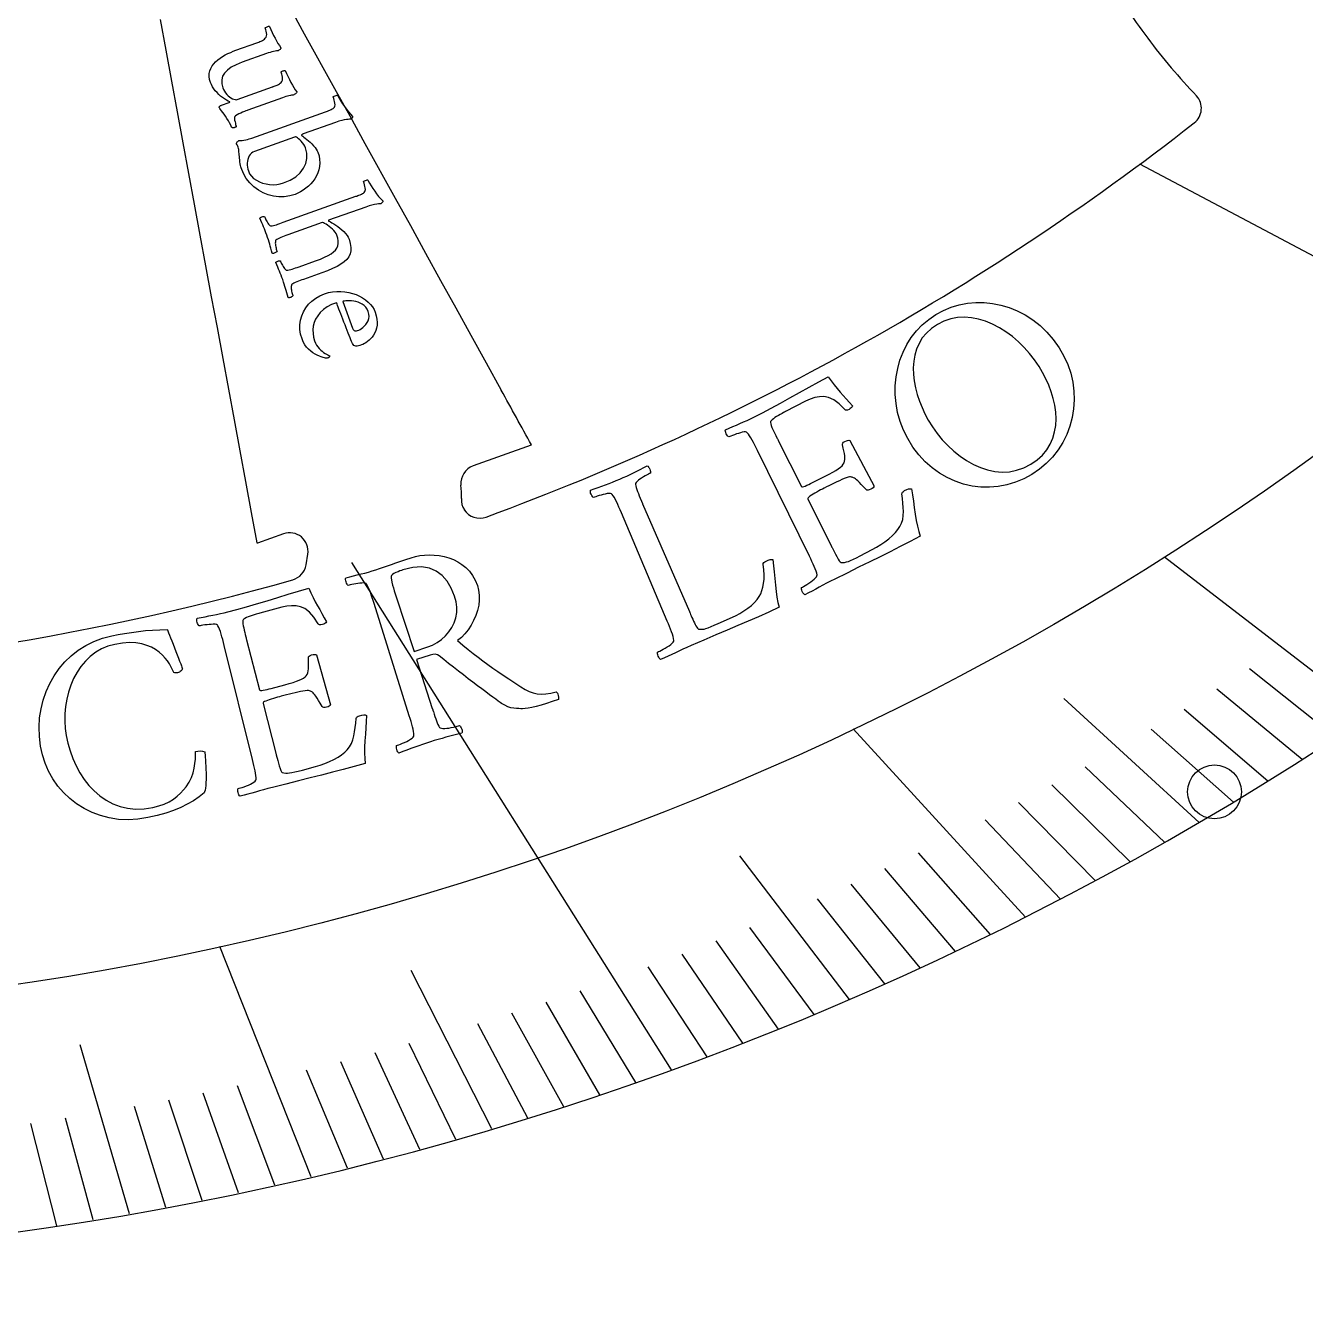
# Model space of a CAD drawing. Header units: millimetres. Extents: x -61 to 61, y -61 to 61.
# Drawn here: x 6.01 to 23.36, y -26.59 to -9.29 of the extents above; entities that cross this region are included whole.
import ezdxf

# ---------------------------------------------------------------- set-up
doc = ezdxf.new("R2010")
doc.units = ezdxf.units.MM
for name, color, linetype in [('CUT_INNER', 6, 'Continuous'), ('CUT_OUTER', 1, 'Continuous'), ('ENGRAVE', 7, 'Continuous'), ('ENGRAVE_FINE', 8, 'Continuous'), ('TEXT', 5, 'Continuous')]:
    doc.layers.add(name, color=color, linetype=linetype)

msp = doc.modelspace()

# ---------------------------------------------------------------- linework, layer by layer
at = {"layer": 'CUT_INNER'}
for points in [[(7.3777, -4.9879), (7.3593, -4.9974), (7.5341, -5.3139), (7.7393, -5.6854), (7.9446, -6.0569), (8.1498, -6.4285), (8.5603, -7.1715), (8.7656, -7.5431), (8.9708, -7.9146), (9.176, -8.2862), (9.3813, -8.6577), (9.5865, -9.0292), (9.7918, -9.4008), (10.2023, -10.1438), (10.4075, -10.5154), (10.6128, -10.8869), (11.0233, -11.63), (11.2285, -12.0015), (11.4338, -12.3731), (11.639, -12.7446), (11.8443, -13.1162), (12.0495, -13.4877), (12.2548, -13.8592), (12.46, -14.2308)], [(9.5078, -16.177), (9.1582, -16.3021), (9.1528, -16.3038), (9.1515, -16.2982), (9.0755, -15.8867), (8.9985, -15.4693), (8.9214, -15.0519), (8.8444, -14.6345), (8.7674, -14.2171), (8.6903, -13.7997), (8.6133, -13.3823), (8.5362, -12.9649), (8.4592, -12.5474), (8.3821, -12.13), (8.3051, -11.7126), (8.2281, -11.2952), (8.151, -10.8778), (8.074, -10.4604), (7.9969, -10.043), (7.9199, -9.6256), (7.8428, -9.2082)], [(12.8701, -14.9737), (12.8648, -14.9759), (12.0788, -15.2571)], [(11.9206, -15.6988), (11.9207, -15.6988)], [(9.8152, -16.599), (9.8388, -16.4522)]]:
    msp.add_lwpolyline(points, dxfattribs=at)
for centre, radius, start, end in [((0.0003, 17.3592), 43.3897, 258.32732, 345.01597), ((28.4631, -4.0305), 9.0535, 210.18837, 216.86167), ((28.1294, -4.2835), 8.6347, 216.84613, 223.65725), ((21.6971, -10.4123), 0.25, 308.14453, 42.1875), ((0.0046, 17.3521), 35.4839, 290.19855, 308.00169), ((-562.2073, -331.9342), 656.6415, 28.8618593, 28.9359046), ((12.163, -15.4925), 0.25, 109.6875, 185.44289), ((11.0142, -15.6396), 0.9084, 356.26232, 7.80659), ((12.1668, -15.7163), 0.2466, 175.94784, 213.01896), ((12.1699, -15.715), 0.25, 212.86687, 290.21484), ((9.592, -16.4124), 0.25, 350.84704, 109.6875), ((9.5684, -16.5592), 0.25, 285.64453, 350.84704), ((0, 17.3569), 35.49, 256.68646, 285.75394), ((-0.0001, -0.0001), 58.1829, 199.336595, 331.096772)]:
    msp.add_arc(centre, radius, start, end, dxfattribs=at)
at = {"layer": 'CUT_OUTER'}
msp.add_circle((0, 0), 60.75, dxfattribs=at)
at = {"layer": 'ENGRAVE'}
for points in [[(28.6979, -15.1849), (21.1123, -11.1711)], [(14.7667, -23.4406), (10.435, -16.5645)], [(24.2313, -18.6343), (21.4458, -16.4922)], [(19.565, -21.3692), (17.231, -18.82)], [(9.8847, -24.8897), (8.6457, -21.7699)]]:
    msp.add_lwpolyline(points, dxfattribs=at)
for centre, radius in [((0, 17.3597), 40.0734), ((22.125, -19.6734), 0.3645)]:
    msp.add_circle(centre, radius, dxfattribs=at)
at = {"layer": 'ENGRAVE_FINE'}
for points in [[(23.7723, -18.939), (22.5995, -18.0047)], [(23.3115, -19.2367), (22.1567, -18.2838)], [(21.9183, -20.0877), (20.0853, -18.4077)], [(22.8488, -19.5273), (21.7124, -18.5561)], [(22.3844, -19.8109), (21.2668, -18.8218)], [(21.4506, -20.3575), (20.3714, -19.3334)], [(20.9814, -20.6206), (19.9219, -19.5793)], [(20.5106, -20.8768), (19.4713, -19.8189)], [(20.0385, -21.1264), (19.0195, -20.052)], [(17.179, -22.485), (15.6935, -20.5407)], [(19.0902, -21.6055), (18.1128, -20.4993)], [(18.6141, -21.8351), (17.658, -20.7135)], [(18.1369, -22.0582), (17.2023, -20.9216)], [(17.6585, -22.2748), (16.7457, -21.1235)], [(16.6984, -22.6888), (15.8302, -21.5091)], [(16.2169, -22.8862), (15.3713, -21.6928)], [(15.7344, -23.0772), (14.9117, -21.8706)], [(12.3338, -24.2407), (11.2402, -22.0914)], [(15.251, -23.262), (14.4515, -22.0425)], [(14.2817, -23.6129), (13.5291, -22.3686)], [(13.7958, -23.779), (13.0671, -22.523)], [(13.3091, -23.939), (12.6045, -22.6716)], [(12.8218, -24.0929), (12.1414, -22.8145)], [(7.4235, -25.3909), (6.7541, -23.1015)], [(11.3558, -24.5183), (10.7495, -23.2091)], [(11.8451, -24.3825), (11.2139, -23.0832)], [(10.866, -24.648), (10.2847, -23.3294)], [(10.3756, -24.7718), (9.8195, -23.4441)], [(8.9015, -25.1077), (8.422, -23.7553)], [(9.3933, -25.0017), (8.8881, -23.6571)], [(8.4092, -25.2079), (7.9556, -23.8481)], [(6.9301, -25.4736), (6.5548, -24.094)], [(7.9165, -25.3023), (7.4889, -23.9355)], [(6.4364, -25.5506), (6.0874, -24.1652)]]:
    msp.add_lwpolyline(points, dxfattribs=at)
at = {"layer": 'TEXT'}
for points in [[(9.3614, -10.122), (9.3628, -10.1215), (9.3648, -10.1208), (9.3674, -10.1199), (9.3705, -10.1187), (9.3825, -10.1143), (9.3957, -10.1091), (9.41, -10.1032), (9.4255, -10.0965), (9.4408, -10.0891), (9.4544, -10.081), (9.4663, -10.0723), (9.4765, -10.0628), (9.4874, -10.048), (9.494, -10.0309), (9.4962, -10.0115), (9.494, -9.9897), (9.4897, -9.9683), (9.4855, -9.9497), (9.4813, -9.934), (9.4772, -9.9212), (9.4798, -9.9179), (9.4847, -9.9143), (9.4919, -9.9104), (9.5014, -9.9061), (9.5114, -9.9025), (9.5202, -9.9004), (9.5278, -9.8998), (9.5342, -9.9008), (9.5522, -9.9427), (9.5708, -9.9835), (9.5899, -10.023), (9.6096, -10.0615), (9.6296, -10.0979), (9.6494, -10.1314), (9.6693, -10.1621), (9.689, -10.1899), (9.6892, -10.1948), (9.6864, -10.2004), (9.6806, -10.2068), (9.6719, -10.214), (9.6624, -10.2207), (9.6544, -10.226), (9.6477, -10.2299), (9.6425, -10.2322), (9.6328, -10.2321), (9.6198, -10.2336), (9.6036, -10.2367), (9.5841, -10.2415), (9.5626, -10.2475), (9.5405, -10.2543), (9.5176, -10.2617), (9.494, -10.2699), (9.0269, -10.4371), (9.0156, -10.4412), (9, -10.4473), (8.9801, -10.4552), (8.9559, -10.465), (8.9302, -10.476), (8.9058, -10.4875), (8.8827, -10.4994), (8.8609, -10.5119), (8.8507, -10.522), (8.845, -10.5359), (8.8439, -10.5534), (8.8473, -10.5746), (8.8526, -10.5962), (8.8573, -10.615), (8.8612, -10.631), (8.8645, -10.6442), (8.8664, -10.6494), (8.8678, -10.6533), (8.8688, -10.6562), (8.8694, -10.6579), (8.8686, -10.6605), (8.8667, -10.663), (8.8639, -10.6654), (8.8601, -10.6677), (8.856, -10.6697), (8.8524, -10.6714), (8.8493, -10.6727), (8.8468, -10.6737), (8.8447, -10.6741), (8.8407, -10.6746), (8.8348, -10.6751), (8.8269, -10.6757), (8.819, -10.6756), (8.8129, -10.6743), (8.8086, -10.6716), (8.8061, -10.6677), (8.7937, -10.6393), (8.7791, -10.6102), (8.7623, -10.5805), (8.7434, -10.55), (8.7239, -10.5205), (8.7054, -10.4933), (8.688, -10.4684), (8.6715, -10.446), (8.6575, -10.4272), (8.6473, -10.4135), (8.6411, -10.4048), (8.6387, -10.4011), (8.638, -10.3966), (8.639, -10.392), (8.6418, -10.3875), (8.6464, -10.383), (8.6519, -10.3788), (8.6574, -10.3752), (8.663, -10.3722), (8.6687, -10.3699), (8.7712, -10.3332), (8.7752, -10.3316), (8.7781, -10.3301), (8.7799, -10.3286), (8.7807, -10.3272), (8.7808, -10.3261), (8.7809, -10.3252), (8.781, -10.3247), (8.781, -10.3245), (8.759, -10.3141), (8.7356, -10.3009), (8.7107, -10.2851), (8.6844, -10.2666), (8.6579, -10.2458), (8.6326, -10.2234), (8.6085, -10.1993), (8.5855, -10.1734), (8.5647, -10.1465), (8.5468, -10.1191), (8.5321, -10.0913), (8.5203, -10.0631), (8.5078, -10.0198), (8.5021, -9.979), (8.5032, -9.9405), (8.5111, -9.9044), (8.5246, -9.8706), (8.5422, -9.8387), (8.5642, -9.8088), (8.5903, -9.781), (8.6197, -9.7551), (8.6513, -9.7312), (8.6849, -9.7093), (8.7208, -9.6893), (8.7575, -9.6711), (8.7938, -9.6545), (8.8297, -9.6395), (8.8652, -9.6261), (9.1478, -9.525), (9.16, -9.5205), (9.1738, -9.515), (9.1892, -9.5087), (9.2062, -9.5015), (9.2231, -9.4934), (9.238, -9.4843), (9.251, -9.4744), (9.262, -9.4635), (9.273, -9.4487), (9.2795, -9.4316), (9.2817, -9.4121), (9.2796, -9.3904), (9.2753, -9.369), (9.271, -9.3504), (9.2669, -9.3347), (9.2628, -9.3219), (9.2654, -9.3186), (9.2703, -9.315), (9.2775, -9.3111), (9.2869, -9.3068), (9.2969, -9.3032), (9.3058, -9.3011), (9.3133, -9.3005), (9.3197, -9.3015), (9.3378, -9.3434), (9.3564, -9.3842), (9.3755, -9.4237), (9.3952, -9.4622), (9.4151, -9.4986), (9.435, -9.5321), (9.4548, -9.5628), (9.4746, -9.5906), (9.475, -9.5955), (9.4732, -9.601), (9.469, -9.6073), (9.4624, -9.6142), (9.4552, -9.6207), (9.4486, -9.6259), (9.4429, -9.6296), (9.438, -9.6319), (9.428, -9.6318), (9.4141, -9.6334), (9.3963, -9.6367), (9.3746, -9.6417), (9.351, -9.6479), (9.3273, -9.6548), (9.3035, -9.6624), (9.2796, -9.6706), (8.9514, -9.788), (8.8697, -9.821), (8.8021, -9.8565), (8.7488, -9.8945), (8.7097, -9.9349), (8.6843, -9.9786), (8.6721, -10.0265), (8.6731, -10.0784), (8.6873, -10.1344), (8.6973, -10.1588), (8.7096, -10.1817), (8.7241, -10.2032), (8.7409, -10.2232), (8.759, -10.2414), (8.7778, -10.2572), (8.7972, -10.2708), (8.8172, -10.282), (8.8365, -10.2903), (8.8539, -10.2949), (8.8694, -10.2959), (8.8829, -10.2932)], [(8.9337, -11.2184), (8.9294, -11.2039), (8.9255, -11.1857), (8.922, -11.1635), (8.9189, -11.1376), (8.9162, -11.1107), (8.9136, -11.0858), (8.9113, -11.063), (8.9092, -11.0421), (8.909, -11.038), (8.9086, -11.0333), (8.908, -11.0281), (8.9072, -11.0222), (8.9062, -11.0057), (8.9047, -10.9891), (8.9026, -10.9723), (8.9, -10.9554), (8.8961, -10.9388), (8.89, -10.923), (8.8818, -10.9079), (8.8715, -10.8936), (8.8711, -10.8886), (8.873, -10.8825), (8.8773, -10.8754), (8.8839, -10.8673), (8.8914, -10.8596), (8.898, -10.8536), (8.9038, -10.8494), (8.9088, -10.8469), (8.9293, -10.8478), (8.9511, -10.8468), (8.9742, -10.844), (8.9985, -10.8392), (9.0225, -10.8334), (9.0445, -10.8276), (9.0645, -10.8216), (9.0826, -10.8155), (10.0807, -10.4584), (10.0929, -10.454), (10.1068, -10.4488), (10.1223, -10.4428), (10.1395, -10.4361), (10.1564, -10.4288), (10.1709, -10.4213), (10.183, -10.4135), (10.1928, -10.4054), (10.2019, -10.3948), (10.2072, -10.381), (10.2089, -10.364), (10.2068, -10.3439), (10.2023, -10.322), (10.1968, -10.2999), (10.1903, -10.2775), (10.1826, -10.2549), (10.184, -10.2531), (10.1891, -10.2503), (10.1977, -10.2463), (10.2099, -10.2412), (10.2225, -10.2367), (10.2321, -10.2343), (10.2389, -10.234), (10.2427, -10.2359), (10.2632, -10.2759), (10.2854, -10.3148), (10.3093, -10.3526), (10.3349, -10.3893), (10.3616, -10.4247), (10.3888, -10.4584), (10.4166, -10.4904), (10.4449, -10.5209), (10.4457, -10.5256), (10.4449, -10.5308), (10.4425, -10.5364), (10.4385, -10.5425), (10.4335, -10.5482), (10.4284, -10.5528), (10.423, -10.5564), (10.4174, -10.559), (10.414, -10.5593), (10.4038, -10.5603), (10.3867, -10.562), (10.3628, -10.5644), (10.3331, -10.5688), (10.2985, -10.5768), (10.259, -10.5883), (10.2148, -10.6032), (9.7772, -10.7598), (9.7726, -10.7616), (9.7678, -10.7638), (9.7627, -10.7664), (9.7576, -10.7694), (9.7537, -10.7725), (9.7527, -10.7756), (9.7546, -10.7786), (9.7593, -10.7816), (9.771, -10.7898), (9.7859, -10.801), (9.8039, -10.8153), (9.8252, -10.8326), (9.8479, -10.8521), (9.8707, -10.8728), (9.8935, -10.8949), (9.9162, -10.9183), (9.937, -10.9418), (9.954, -10.9645), (9.9671, -10.9863), (9.9763, -11.0073), (9.9911, -11.0569), (9.9995, -11.1053), (10.0016, -11.1527), (9.9974, -11.199), (9.9878, -11.2437), (9.974, -11.2864), (9.956, -11.327), (9.9336, -11.3657), (9.9078, -11.4021), (9.8791, -11.436), (9.8476, -11.4673), (9.8132, -11.4962), (9.7773, -11.522), (9.7408, -11.5443), (9.7039, -11.563), (9.6665, -11.5782), (9.5935, -11.5993), (9.5203, -11.6103), (9.4468, -11.6113), (9.3731, -11.6023), (9.3012, -11.5838), (9.2331, -11.5566), (9.1687, -11.5207), (9.1081, -11.476), (9.0532, -11.4231), (9.0059, -11.3625), (8.966, -11.2943), (8.9337, -11.2184)], [(9.8058, -10.9475), (9.7965, -10.9257), (9.7841, -10.9038), (9.7686, -10.8818), (9.75, -10.8595), (9.7309, -10.8393), (9.7142, -10.8234), (9.6999, -10.8119), (9.6879, -10.8046), (9.6803, -10.8017), (9.6729, -10.8003), (9.6657, -10.8005), (9.6588, -10.8022), (9.1187, -10.9954), (9.0962, -11.0057), (9.0765, -11.0195), (9.0597, -11.0367), (9.0458, -11.0575), (9.0347, -11.0806), (9.0264, -11.1049), (9.0211, -11.1304), (9.0185, -11.1572), (9.0186, -11.1842), (9.0211, -11.2103), (9.026, -11.2355), (9.0334, -11.2598), (9.0509, -11.2977), (9.0748, -11.3315), (9.1051, -11.3612), (9.1418, -11.3868), (9.183, -11.4082), (9.2267, -11.4249), (9.273, -11.437), (9.3218, -11.4445), (9.3712, -11.4471), (9.4191, -11.4444), (9.4657, -11.4364), (9.5108, -11.4232), (9.6004, -11.3848), (9.6754, -11.3389), (9.7358, -11.2856), (9.7817, -11.2247), (9.8121, -11.159), (9.8263, -11.0908), (9.8242, -11.0203), (9.8058, -10.9475)], [(10.3979, -12.1854), (10.415, -12.2432), (10.4232, -12.2958), (10.4226, -12.3433), (10.413, -12.3856), (10.3946, -12.4241), (10.3676, -12.46), (10.332, -12.4934), (10.2878, -12.5242), (10.2352, -12.5537), (10.1745, -12.5831), (10.1058, -12.6122), (10.0289, -12.6413), (9.7828, -12.7293), (9.7582, -12.7382), (9.7345, -12.7469), (9.7117, -12.7555), (9.6898, -12.7639), (9.6695, -12.7724), (9.6516, -12.7811), (9.636, -12.7901), (9.6228, -12.7994), (9.6186, -12.8052), (9.6158, -12.8138), (9.6143, -12.8254), (9.6141, -12.8398), (9.6151, -12.8558), (9.617, -12.8722), (9.6199, -12.8888), (9.6236, -12.9058), (9.6276, -12.9217), (9.6311, -12.9349), (9.6342, -12.9456), (9.6369, -12.9538), (9.6326, -12.9588), (9.6263, -12.9637), (9.6181, -12.9684), (9.6078, -12.9731), (9.5973, -12.9768), (9.588, -12.9787), (9.5799, -12.9786), (9.5731, -12.9766), (9.5634, -12.9426), (9.5543, -12.9107), (9.5458, -12.8808), (9.5379, -12.853), (9.5297, -12.8254), (9.5204, -12.7962), (9.5102, -12.7655), (9.4989, -12.7332), (9.4875, -12.7022), (9.4763, -12.6729), (9.4652, -12.6453), (9.4543, -12.6194), (9.4429, -12.5933), (9.4307, -12.5652), (9.4176, -12.5349), (9.4035, -12.5026), (9.4075, -12.4968), (9.4137, -12.4916), (9.422, -12.4871), (9.4326, -12.4832), (9.4434, -12.4804), (9.4528, -12.4789), (9.4608, -12.4787), (9.4673, -12.4798), (9.4704, -12.4877), (9.4747, -12.4977), (9.4802, -12.5099), (9.487, -12.5241), (9.4948, -12.5392), (9.5031, -12.5537), (9.512, -12.5677), (9.5216, -12.5812), (9.531, -12.5926), (9.5394, -12.6005), (9.5469, -12.6049), (9.5535, -12.6057), (9.5696, -12.6045), (9.5874, -12.6016), (9.6068, -12.597), (9.6278, -12.5907), (9.6501, -12.5833), (9.6731, -12.5755), (9.697, -12.5672), (9.7216, -12.5584), (9.945, -12.4785), (10.0103, -12.4539), (10.0672, -12.4296), (10.1158, -12.4058), (10.1561, -12.3824), (10.1887, -12.3584), (10.2144, -12.3326), (10.2332, -12.3052), (10.2452, -12.276), (10.2507, -12.2443), (10.2503, -12.2093), (10.2438, -12.1709), (10.2313, -12.1293), (10.2221, -12.1089), (10.2093, -12.0886), (10.1929, -12.0686), (10.1729, -12.0487), (10.1511, -12.0297), (10.1294, -12.0125), (10.1079, -11.997), (10.0865, -11.9832), (10.0671, -11.9721), (10.0516, -11.9648), (10.0401, -11.9612), (10.0324, -11.9614), (9.5675, -12.1277), (9.5429, -12.1366), (9.5192, -12.1454), (9.4964, -12.1539), (9.4745, -12.1623), (9.4543, -12.1708), (9.4363, -12.1795), (9.4208, -12.1885), (9.4076, -12.1978), (9.4034, -12.2036), (9.4005, -12.2123), (9.399, -12.2238), (9.3989, -12.2382), (9.3999, -12.2543), (9.4018, -12.2706), (9.4046, -12.2873), (9.4084, -12.3042), (9.4123, -12.3201), (9.4159, -12.3334), (9.419, -12.344), (9.4216, -12.3522), (9.4173, -12.3572), (9.4111, -12.3621), (9.4028, -12.3669), (9.3926, -12.3716), (9.382, -12.3753), (9.3727, -12.3771), (9.3647, -12.377), (9.3578, -12.375), (9.3482, -12.341), (9.3391, -12.3091), (9.3306, -12.2792), (9.3226, -12.2514), (9.3144, -12.2238), (9.3052, -12.1946), (9.2949, -12.1639), (9.2836, -12.1317), (9.2723, -12.1006), (9.2611, -12.0713), (9.25, -12.0437), (9.239, -12.0178), (9.2277, -11.9917), (9.2155, -11.9636), (9.2023, -11.9333), (9.1883, -11.901), (9.1923, -11.8952), (9.1984, -11.89), (9.2068, -11.8855), (9.2173, -11.8816), (9.2282, -11.8788), (9.2376, -11.8773), (9.2455, -11.8771), (9.2521, -11.8782), (9.2551, -11.8861), (9.2594, -11.8961), (9.265, -11.9083), (9.2718, -11.9225), (9.2795, -11.9376), (9.2878, -11.9521), (9.2968, -11.9661), (9.3063, -11.9796), (9.3157, -11.991), (9.3242, -11.9989), (9.3317, -12.0033), (9.3383, -12.0042), (9.3544, -12.003), (9.3721, -12.0001), (9.3915, -11.9955), (9.4126, -11.9891), (9.4348, -11.9817), (9.4579, -11.9739), (9.4817, -11.9656), (9.5064, -11.9568), (10.4908, -11.6046), (10.503, -11.6002), (10.5169, -11.595), (10.5324, -11.589), (10.5496, -11.5823), (10.5665, -11.575), (10.581, -11.5675), (10.5931, -11.5597), (10.6029, -11.5516), (10.612, -11.5411), (10.6174, -11.5275), (10.6192, -11.5109), (10.6173, -11.4912), (10.613, -11.4699), (10.6077, -11.4481), (10.6012, -11.4259), (10.5936, -11.4033), (10.595, -11.4016), (10.6, -11.3988), (10.6086, -11.3948), (10.6208, -11.3897), (10.6334, -11.3851), (10.6431, -11.3827), (10.6498, -11.3825), (10.6536, -11.3844), (10.6741, -11.4243), (10.6962, -11.463), (10.72, -11.5004), (10.7454, -11.5367), (10.7719, -11.5715), (10.799, -11.6049), (10.8267, -11.6367), (10.855, -11.6671), (10.8559, -11.6718), (10.8551, -11.677), (10.8526, -11.6826), (10.8486, -11.6887), (10.8437, -11.6944), (10.8385, -11.699), (10.8331, -11.7026), (10.8275, -11.7052), (10.8241, -11.7055), (10.8139, -11.7065), (10.7968, -11.7082), (10.7729, -11.7106), (10.7432, -11.715), (10.7086, -11.723), (10.6692, -11.7345), (10.6249, -11.7494), (10.1213, -11.9296), (10.1194, -11.9308), (10.1185, -11.9326), (10.1184, -11.935), (10.1192, -11.9381), (10.1199, -11.9393), (10.1213, -11.9405), (10.1234, -11.9419), (10.1262, -11.9433), (10.1443, -11.9517), (10.1654, -11.963), (10.1894, -11.9773), (10.2165, -11.9945), (10.2447, -12.014), (10.2725, -12.0352), (10.2997, -12.058), (10.3263, -12.0824), (10.3506, -12.1078), (10.3706, -12.1334), (10.3864, -12.1593), (10.3979, -12.1854)], [(10.2276, -13.0457), (10.1606, -13.0721), (10.1016, -13.103), (10.0506, -13.1384), (10.0077, -13.1784), (9.9727, -13.2216), (9.9453, -13.2669), (9.9255, -13.3143), (9.9134, -13.3638), (9.9084, -13.4141), (9.9098, -13.464), (9.9176, -13.5136), (9.9319, -13.5628), (9.944, -13.5923), (9.9583, -13.6195), (9.9748, -13.6443), (9.9935, -13.6667), (10.0134, -13.6867), (10.0334, -13.7045), (10.0535, -13.7199), (10.0738, -13.7331), (10.0929, -13.7441), (10.1096, -13.7531), (10.1237, -13.76), (10.1354, -13.765), (10.1354, -13.7667), (10.1347, -13.7694), (10.1333, -13.7732), (10.1311, -13.7781), (10.128, -13.7832), (10.1238, -13.7875), (10.1186, -13.791), (10.1123, -13.7939), (10.1026, -13.7964), (10.0917, -13.7974), (10.0796, -13.7969), (10.0664, -13.7949), (10.0455, -13.7892), (10.022, -13.7812), (9.9959, -13.7709), (9.9672, -13.7584), (9.9374, -13.743), (9.9078, -13.7244), (9.8785, -13.7024), (9.8495, -13.6771), (9.8222, -13.6481), (9.7983, -13.6151), (9.7778, -13.5779), (9.7606, -13.5367), (9.7419, -13.4722), (9.7322, -13.4087), (9.7315, -13.3461), (9.7398, -13.2845), (9.7563, -13.2251), (9.7802, -13.1692), (9.8114, -13.1167), (9.8499, -13.0678), (9.895, -13.0235), (9.9457, -12.9853), (10.0021, -12.953), (10.0642, -12.9268), (10.12, -12.9097), (10.1758, -12.8981), (10.2314, -12.8923), (10.287, -12.8921), (10.3416, -12.8968), (10.3941, -12.9058), (10.4446, -12.9191), (10.4931, -12.9366), (10.539, -12.9577), (10.5816, -12.9817), (10.6209, -13.0087), (10.6569, -13.0386), (10.6886, -13.0707), (10.715, -13.104), (10.736, -13.1385), (10.7517, -13.1743), (10.7667, -13.223), (10.7759, -13.2688), (10.7792, -13.3118), (10.7767, -13.3518), (10.7696, -13.389), (10.7593, -13.4235), (10.7458, -13.4554), (10.729, -13.4845), (10.7102, -13.5108), (10.6903, -13.5343), (10.6694, -13.555), (10.6475, -13.5728), (10.6258, -13.5879), (10.6054, -13.6004), (10.5863, -13.6104), (10.5685, -13.6178), (10.5456, -13.6251), (10.5248, -13.6302), (10.506, -13.6329), (10.4892, -13.6333), (10.4746, -13.6306), (10.4622, -13.6243), (10.4521, -13.6143), (10.4441, -13.6006), (10.4385, -13.5882), (10.4312, -13.5708), (10.4223, -13.5484), (10.4118, -13.5209), (10.3999, -13.4899), (10.3872, -13.4568), (10.3736, -13.4216), (10.359, -13.3843), (10.3441, -13.3461), (10.3292, -13.3082), (10.3145, -13.2706), (10.2998, -13.2332), (10.2858, -13.1974), (10.273, -13.1644), (10.2613, -13.1342), (10.2507, -13.1068), (10.2418, -13.0835), (10.235, -13.0656), (10.2303, -13.053), (10.2276, -13.0457)], [(10.3137, -13.0278), (10.4433, -13.3901), (10.4476, -13.3997), (10.453, -13.4081), (10.4596, -13.4153), (10.4674, -13.4213), (10.4766, -13.4255), (10.4875, -13.4273), (10.5001, -13.4267), (10.5145, -13.4237), (10.5296, -13.4182), (10.5465, -13.4091), (10.5654, -13.3964), (10.5863, -13.3801), (10.607, -13.3608), (10.6257, -13.3393), (10.6422, -13.3155), (10.6566, -13.2893), (10.6668, -13.2612), (10.6706, -13.2313), (10.668, -13.1997), (10.6589, -13.1664), (10.6444, -13.1336), (10.6259, -13.1056), (10.6036, -13.0826), (10.5775, -13.0645), (10.5491, -13.0503), (10.5202, -13.039), (10.4907, -13.0307), (10.4606, -13.0253), (10.4314, -13.0221), (10.4043, -13.0204), (10.3793, -13.0202), (10.3564, -13.0215), (10.3374, -13.0234), (10.324, -13.025), (10.3161, -13.0265), (10.3137, -13.0278)], [(18.3483, -13.2069), (18.4511, -13.1516), (18.5568, -13.1076), (18.6655, -13.0747), (18.7773, -13.0531), (18.8907, -13.0425), (19.0041, -13.0432), (19.1176, -13.0551), (19.2313, -13.0781), (19.3436, -13.1122), (19.4531, -13.1569), (19.5598, -13.2123), (19.6635, -13.2786), (19.7626, -13.3559), (19.855, -13.4445), (19.9408, -13.5445), (20.0199, -13.6559), (20.0851, -13.768), (20.1376, -13.8829), (20.1774, -14.0006), (20.2043, -14.1212), (20.219, -14.2428), (20.2224, -14.3636), (20.2143, -14.4837), (20.1947, -14.603), (20.1638, -14.7195), (20.1219, -14.8315), (20.0689, -14.9388), (20.0049, -15.0414), (19.9305, -15.1373), (19.8462, -15.2245), (19.7521, -15.303), (19.6483, -15.3726), (19.5397, -15.4309), (19.4278, -15.4773), (19.3127, -15.5119), (19.1945, -15.5346), (19.0754, -15.5452), (18.9573, -15.5435), (18.8404, -15.5295), (18.7247, -15.5034), (18.6117, -15.4654), (18.503, -15.416), (18.3985, -15.3554), (18.2982, -15.2835), (18.204, -15.2006), (18.1177, -15.107), (18.0392, -15.0027), (17.9684, -14.8878), (17.9104, -14.7717), (17.8647, -14.6536), (17.8311, -14.5336), (17.8096, -14.4118), (17.7994, -14.2901), (17.7997, -14.1702), (17.8105, -14.0523), (17.8318, -13.9362), (17.8632, -13.8236), (17.9045, -13.7162), (17.9557, -13.6138), (18.0168, -13.5163), (18.087, -13.4258), (18.1656, -13.3441), (18.2527, -13.2712), (18.3483, -13.2069)], [(18.3693, -13.3413), (18.2892, -13.3959), (18.2211, -13.4567), (18.1651, -13.5237), (18.1211, -13.597), (18.0878, -13.675), (18.0636, -13.756), (18.0488, -13.8401), (18.0432, -13.9273), (18.0458, -14.0165), (18.0556, -14.1064), (18.0726, -14.1972), (18.0969, -14.2887), (18.127, -14.3793), (18.1618, -14.4672), (18.2012, -14.5526), (18.2452, -14.6352), (18.3023, -14.7279), (18.3656, -14.8168), (18.4353, -14.9017), (18.5113, -14.9827), (18.5924, -15.0579), (18.6772, -15.1254), (18.7659, -15.1852), (18.8584, -15.2371), (18.9535, -15.2796), (19.05, -15.3109), (19.1478, -15.331), (19.2469, -15.34), (19.3461, -15.3358), (19.4442, -15.3165), (19.5411, -15.282), (19.6367, -15.2324), (19.7217, -15.1742), (19.7939, -15.1098), (19.8532, -15.0393), (19.8995, -14.9628), (19.9342, -14.8817), (19.9588, -14.7975), (19.9733, -14.7102), (19.9776, -14.6198), (19.973, -14.5279), (19.9606, -14.436), (19.9403, -14.3442), (19.9123, -14.2525), (19.8782, -14.1623), (19.8395, -14.0754), (19.7962, -13.9915), (19.7485, -13.9108), (19.6874, -13.8209), (19.6204, -13.7352), (19.5475, -13.6538), (19.469, -13.5766), (19.3859, -13.5052), (19.2996, -13.4415), (19.2101, -13.3854), (19.1174, -13.3368), (19.023, -13.2972), (18.9284, -13.268), (18.8335, -13.2492), (18.7382, -13.2408), (18.6437, -13.2447), (18.5507, -13.2627), (18.4593, -13.2949), (18.3693, -13.3413)], [(15.8835, -14.5956), (15.9985, -14.5374), (16.1183, -14.4746), (16.2429, -14.4072), (16.3722, -14.3351), (16.5033, -14.2614), (16.633, -14.1893), (16.7615, -14.1188), (16.8888, -14.0499), (16.9302, -14.1063), (16.9715, -14.1594), (17.0127, -14.2094), (17.0538, -14.2562), (17.0949, -14.3018), (17.1361, -14.3485), (17.1773, -14.3963), (17.2187, -14.4451), (17.2131, -14.4576), (17.2036, -14.4695), (17.19, -14.4809), (17.1725, -14.4917), (17.153, -14.5003), (17.1368, -14.5034), (17.1239, -14.5008), (17.1143, -14.4927), (17.0372, -14.4178), (16.9647, -14.3637), (16.8967, -14.3304), (16.8333, -14.3179), (16.7718, -14.3202), (16.7099, -14.3313), (16.6475, -14.3512), (16.5846, -14.3798), (16.3118, -14.5209), (16.3001, -14.527), (16.2844, -14.5354), (16.2647, -14.5461), (16.241, -14.5591), (16.216, -14.5733), (16.192, -14.5878), (16.1692, -14.6024), (16.1475, -14.6173), (16.1291, -14.6316), (16.1163, -14.6448), (16.109, -14.6567), (16.1073, -14.6675), (16.1121, -14.688), (16.1192, -14.7107), (16.1287, -14.7353), (16.1404, -14.762), (16.1535, -14.7899), (16.1671, -14.8181), (16.181, -14.8467), (16.1954, -14.8755), (16.2011, -14.8868), (16.2061, -14.8969), (16.2105, -14.9056), (16.2143, -14.9131), (16.5265, -15.5345), (16.5323, -15.5394), (16.543, -15.5402), (16.5585, -15.5369), (16.5787, -15.5296), (16.6019, -15.5198), (16.6262, -15.5089), (16.6515, -15.4969), (16.6778, -15.4838), (16.8486, -15.3965), (16.9036, -15.3676), (16.9517, -15.3411), (16.9928, -15.3171), (17.027, -15.2955), (17.055, -15.2752), (17.0775, -15.2551), (17.0945, -15.2352), (17.106, -15.2154), (17.1131, -15.1946), (17.117, -15.1718), (17.1177, -15.1469), (17.1151, -15.1199), (17.11, -15.0896), (17.1031, -15.0549), (17.0944, -15.0158), (17.0838, -14.9722), (17.0824, -14.9597), (17.0876, -14.9475), (17.0993, -14.9357), (17.1174, -14.9242), (17.1363, -14.9155), (17.1535, -14.9105), (17.1688, -14.909), (17.1824, -14.9113), (17.5129, -15.5319), (17.5076, -15.5423), (17.4981, -15.5528), (17.4843, -15.5633), (17.4663, -15.574), (17.4472, -15.5822), (17.4304, -15.5854), (17.4157, -15.5837), (17.4033, -15.577), (17.3688, -15.5389), (17.3389, -15.5068), (17.3134, -15.4807), (17.2925, -15.4605), (17.2749, -15.4449), (17.2596, -15.4325), (17.2464, -15.4233), (17.2355, -15.4171), (17.2254, -15.4131), (17.2152, -15.41), (17.2046, -15.4079), (17.1937, -15.4067), (17.1793, -15.4063), (17.1601, -15.4098), (17.136, -15.4171), (17.107, -15.4284), (17.0749, -15.4421), (17.0415, -15.457), (17.0069, -15.4731), (16.9711, -15.4903), (16.9352, -15.5079), (16.9004, -15.5251), (16.8667, -15.542), (16.8342, -15.5585), (16.8117, -15.5701), (16.7878, -15.5827), (16.7625, -15.5963), (16.7359, -15.6107), (16.7096, -15.6254), (16.6854, -15.6395), (16.6633, -15.6531), (16.6433, -15.6661), (16.6273, -15.6784), (16.617, -15.6895), (16.6126, -15.6996), (16.614, -15.7087), (16.9331, -16.3438), (16.935, -16.3477), (16.9374, -16.3524), (16.9402, -16.3579), (16.9434, -16.3643), (16.9563, -16.3899), (16.9712, -16.4187), (16.9881, -16.4509), (17.0069, -16.4864), (17.0253, -16.5191), (17.0412, -16.5429), (17.0546, -16.5578), (17.0653, -16.5639), (17.0891, -16.5655), (17.1135, -16.5637), (17.1388, -16.5586), (17.1648, -16.5501), (17.1946, -16.5378), (17.2312, -16.5212), (17.2746, -16.5003), (17.3248, -16.4751), (17.4869, -16.3915), (17.5462, -16.3589), (17.6035, -16.3234), (17.6587, -16.285), (17.7118, -16.2439), (17.7602, -16.2016), (17.8011, -16.1598), (17.8347, -16.1187), (17.8608, -16.0783), (17.8839, -16.0322), (17.8998, -15.9832), (17.9085, -15.9311), (17.9102, -15.8762), (17.9074, -15.8189), (17.9032, -15.76), (17.8975, -15.6994), (17.8902, -15.6372), (17.8909, -15.6254), (17.8972, -15.6138), (17.909, -15.6025), (17.9264, -15.5914), (17.9548, -15.5776), (17.9796, -15.569), (18.0007, -15.5656), (18.0181, -15.5675), (18.0312, -15.6488), (18.0444, -15.7328), (18.0575, -15.8195), (18.0705, -15.9089), (18.0844, -15.9956), (18.1002, -16.0743), (18.1178, -16.1449), (18.1373, -16.2074), (18.0018, -16.2797), (17.8659, -16.3504), (17.7298, -16.4195), (17.5934, -16.487), (17.4526, -16.556), (17.3033, -16.6297), (17.1455, -16.708), (16.979, -16.7908), (16.9214, -16.8198), (16.8671, -16.8478), (16.8161, -16.8749), (16.7685, -16.901), (16.7219, -16.9266), (16.6741, -16.9518), (16.6251, -16.9768), (16.5748, -17.0015), (16.5648, -16.9962), (16.5556, -16.9874), (16.5471, -16.9751), (16.5393, -16.9592), (16.533, -16.9426), (16.5291, -16.9281), (16.5276, -16.9156), (16.5283, -16.9051), (16.5408, -16.8987), (16.5574, -16.8895), (16.5781, -16.8775), (16.6027, -16.8628), (16.6288, -16.8462), (16.6538, -16.8289), (16.6775, -16.8109), (16.7, -16.792), (16.7189, -16.774), (16.7316, -16.7584), (16.7383, -16.7453), (16.7389, -16.7347), (16.7342, -16.7096), (16.7266, -16.6822), (16.7159, -16.6525), (16.7023, -16.6207), (16.6867, -16.5871), (16.6703, -16.5523), (16.653, -16.5163), (16.6349, -16.4792), (15.9319, -15.0492), (15.9135, -15.012), (15.8954, -14.9761), (15.8777, -14.9413), (15.8603, -14.9076), (15.8431, -14.8766), (15.826, -14.8494), (15.8091, -14.8262), (15.7924, -14.8069), (15.7833, -14.7994), (15.7692, -14.7959), (15.7502, -14.7964), (15.7264, -14.8009), (15.6999, -14.8079), (15.6731, -14.8158), (15.646, -14.8246), (15.6186, -14.8343), (15.5933, -14.8438), (15.5724, -14.8519), (15.5559, -14.8587), (15.5438, -14.8641), (15.5354, -14.8581), (15.5268, -14.8489), (15.5181, -14.8367), (15.509, -14.8215), (15.5015, -14.8055), (15.497, -14.7912), (15.4956, -14.7786), (15.4973, -14.7677), (15.5472, -14.7459), (15.5967, -14.7244), (15.6459, -14.7032), (15.6948, -14.6824), (15.7431, -14.6615), (15.7906, -14.64), (15.8375, -14.6181), (15.8835, -14.5956)], [(15.0102, -17.2306), (15.0119, -17.2345), (15.014, -17.2393), (15.0165, -17.245), (15.0193, -17.2516), (15.0267, -17.2686), (15.0351, -17.288), (15.0446, -17.3098), (15.0551, -17.334), (15.0661, -17.3587), (15.0771, -17.3822), (15.088, -17.4044), (15.0989, -17.4253), (15.1093, -17.4432), (15.1187, -17.4563), (15.1271, -17.4646), (15.1345, -17.4682), (15.158, -17.4711), (15.1826, -17.4707), (15.2081, -17.467), (15.2346, -17.46), (15.265, -17.4494), (15.3025, -17.4349), (15.347, -17.4165), (15.3985, -17.3941), (15.5934, -17.3071), (15.6435, -17.2828), (15.6947, -17.2545), (15.747, -17.2222), (15.8004, -17.1859), (15.8506, -17.1473), (15.8932, -17.1081), (15.9283, -17.0683), (15.9559, -17.028), (15.9755, -16.9889), (15.9919, -16.946), (16.0051, -16.8992), (16.0151, -16.8486), (16.0211, -16.7931), (16.0223, -16.7313), (16.0186, -16.6634), (16.01, -16.5893), (16.0114, -16.5775), (16.0183, -16.5663), (16.0307, -16.5557), (16.0487, -16.5456), (16.0779, -16.5334), (16.1031, -16.5262), (16.1243, -16.524), (16.1416, -16.5269), (16.1502, -16.6088), (16.1586, -16.6934), (16.1668, -16.7807), (16.1748, -16.8707), (16.1838, -16.9581), (16.1951, -17.0375), (16.2088, -17.1089), (16.2247, -17.1724), (16.0854, -17.237), (15.9458, -17.3), (15.806, -17.3614), (15.666, -17.4211), (15.5216, -17.4821), (15.3684, -17.5473), (15.2064, -17.6166), (15.0355, -17.6899), (14.9763, -17.7156), (14.9206, -17.7406), (14.8682, -17.7647), (14.8191, -17.7882), (14.7712, -17.8111), (14.7221, -17.8336), (14.6717, -17.8558), (14.6201, -17.8776), (14.6105, -17.8718), (14.6017, -17.8625), (14.5939, -17.8497), (14.5871, -17.8334), (14.5818, -17.8165), (14.5787, -17.8017), (14.5778, -17.7892), (14.5791, -17.7788), (14.592, -17.7731), (14.6091, -17.7648), (14.6303, -17.754), (14.6558, -17.7407), (14.6828, -17.7256), (14.7087, -17.7098), (14.7333, -17.693), (14.7569, -17.6755), (14.7767, -17.6586), (14.7904, -17.6437), (14.7977, -17.631), (14.7989, -17.6204), (14.7957, -17.5951), (14.7896, -17.5673), (14.7806, -17.5371), (14.7688, -17.5045), (14.7551, -17.4701), (14.7407, -17.4345), (14.7254, -17.3976), (14.7094, -17.3595), (14.0878, -15.8923), (14.0715, -15.8541), (14.0555, -15.8172), (14.0398, -15.7815), (14.0243, -15.7469), (14.0088, -15.715), (13.9933, -15.6869), (13.9778, -15.6628), (13.9621, -15.6425), (13.9534, -15.6345), (13.9396, -15.6303), (13.9206, -15.6297), (13.8965, -15.6329), (13.8697, -15.6383), (13.8425, -15.6447), (13.815, -15.652), (13.7871, -15.6601), (13.7613, -15.6682), (13.7399, -15.6751), (13.7231, -15.681), (13.7107, -15.6857), (13.7027, -15.6792), (13.6946, -15.6696), (13.6866, -15.657), (13.6784, -15.6412), (13.6718, -15.6248), (13.6681, -15.6103), (13.6674, -15.5977), (13.6697, -15.5869), (13.7207, -15.5679), (13.7714, -15.5492), (13.8217, -15.5308), (13.8716, -15.5128), (13.9211, -15.4946), (13.9698, -15.4758), (14.0177, -15.4566), (14.065, -15.4367), (14.1131, -15.4157), (14.1602, -15.3942), (14.2064, -15.3722), (14.2516, -15.3498), (14.297, -15.327), (14.3434, -15.3039), (14.3909, -15.2805), (14.4396, -15.2568), (14.4489, -15.2626), (14.4576, -15.2718), (14.4656, -15.2845), (14.4729, -15.3006), (14.4787, -15.3173), (14.4823, -15.3319), (14.4837, -15.3444), (14.4829, -15.3547), (14.4709, -15.3604), (14.455, -15.3685), (14.4353, -15.3792), (14.4117, -15.3924), (14.3866, -15.4069), (14.3627, -15.4217), (14.3399, -15.4368), (14.3181, -15.4521), (14.2998, -15.4672), (14.287, -15.4813), (14.2798, -15.4946), (14.2782, -15.507), (14.2819, -15.5278), (14.2878, -15.5508), (14.2958, -15.5759), (14.306, -15.6033), (14.3178, -15.6323), (14.3303, -15.6625), (14.3435, -15.694), (14.3576, -15.7267), (14.3599, -15.7319), (14.3622, -15.7372), (14.3644, -15.7425), (14.3667, -15.7477), (14.369, -15.753), (14.3713, -15.7582), (14.3736, -15.7635), (14.3759, -15.7687)], [(11.2381, -16.5016), (11.2964, -16.485), (11.3572, -16.4729), (11.4205, -16.4655), (11.4864, -16.4626), (11.5532, -16.4646), (11.6192, -16.4717), (11.6845, -16.4841), (11.749, -16.5017), (11.8115, -16.5251), (11.8708, -16.5549), (11.9269, -16.591), (11.9798, -16.6336), (12.028, -16.683), (12.0701, -16.74), (12.1062, -16.8043), (12.1361, -16.8762), (12.154, -16.9403), (12.163, -17.0066), (12.1631, -17.0749), (12.1542, -17.1454), (12.1377, -17.216), (12.1149, -17.2848), (12.0858, -17.3516), (12.0505, -17.4164), (12.0102, -17.4773), (11.9666, -17.5323), (11.9195, -17.5812), (11.869, -17.6241), (11.9409, -17.6847), (12.011, -17.7422), (12.0794, -17.7968), (12.1458, -17.8484), (12.2119, -17.8983), (12.2789, -17.9474), (12.3469, -17.996), (12.4158, -18.0438), (12.4873, -18.0925), (12.5628, -18.1435), (12.6425, -18.1967), (12.7262, -18.2522), (12.7821, -18.2854), (12.8374, -18.3117), (12.8921, -18.3311), (12.9462, -18.3435), (13.0027, -18.3487), (13.0644, -18.3463), (13.1314, -18.3362), (13.2036, -18.3184), (13.2128, -18.325), (13.2204, -18.3357), (13.2264, -18.3505), (13.2308, -18.3695), (13.2339, -18.3884), (13.236, -18.4032), (13.2371, -18.4138), (13.2371, -18.4201), (13.151, -18.451), (13.0719, -18.4773), (12.9997, -18.4991), (12.9344, -18.5165), (12.8765, -18.5298), (12.8263, -18.5395), (12.784, -18.5456), (12.7494, -18.5482), (12.7263, -18.5471), (12.6988, -18.5453), (12.667, -18.5427), (12.6308, -18.5394), (12.5916, -18.5325), (12.5508, -18.5194), (12.5083, -18.5), (12.4642, -18.4742), (12.4447, -18.461), (12.4183, -18.4426), (12.3851, -18.419), (12.345, -18.3902), (12.2993, -18.3569), (12.2494, -18.32), (12.1954, -18.2794), (12.1371, -18.2352), (12.0758, -18.1884), (12.0126, -18.1398), (11.9475, -18.0896), (11.8804, -18.0377), (11.8131, -17.985), (11.7471, -17.9327), (11.6823, -17.8806), (11.6188, -17.8287), (11.595, -17.8155), (11.5667, -17.8097), (11.5339, -17.8114), (11.4967, -17.8206), (11.3133, -17.88), (11.5259, -18.5422), (11.5277, -18.5476), (11.5294, -18.5531), (11.5312, -18.5585), (11.5329, -18.564), (11.5347, -18.5695), (11.5364, -18.5749), (11.5382, -18.5804), (11.5399, -18.5858), (11.5509, -18.6196), (11.5616, -18.6516), (11.572, -18.682), (11.5821, -18.7108), (11.5922, -18.7372), (11.6027, -18.7608), (11.6136, -18.7816), (11.6248, -18.7994), (11.6341, -18.8062), (11.6488, -18.8107), (11.6689, -18.813), (11.6944, -18.8131), (11.7229, -18.8113), (11.752, -18.808), (11.7816, -18.8033), (11.8117, -18.7971), (11.8397, -18.7906), (11.8629, -18.7848), (11.8812, -18.78), (11.8947, -18.7759), (11.9025, -18.7829), (11.91, -18.793), (11.9173, -18.8062), (11.9243, -18.8225), (11.9298, -18.8393), (11.9322, -18.8541), (11.9317, -18.8668), (11.9281, -18.8775), (11.8721, -18.892), (11.8172, -18.9063), (11.7635, -18.9204), (11.7111, -18.9342), (11.659, -18.9483), (11.6064, -18.9633), (11.5534, -18.9791), (11.4998, -18.9957), (11.4477, -19.0125), (11.3953, -19.0301), (11.3427, -19.0484), (11.2897, -19.0675), (11.2364, -19.0871), (11.1827, -19.107), (11.1286, -19.1271), (11.074, -19.1476), (11.0649, -19.1409), (11.0572, -19.1308), (11.0506, -19.1173), (11.0454, -19.1004), (11.0418, -19.083), (11.0402, -19.068), (11.0405, -19.0554), (11.0429, -19.0452), (11.0563, -19.0408), (11.0741, -19.0343), (11.0963, -19.0256), (11.123, -19.0149), (11.1513, -19.0025), (11.1786, -18.9893), (11.2048, -18.9751), (11.23, -18.96), (11.2514, -18.9451), (11.2664, -18.9317), (11.275, -18.9197), (11.2772, -18.9093), (11.2765, -18.8838), (11.2732, -18.8555), (11.2672, -18.8246), (11.2587, -18.791), (11.2485, -18.7554), (11.2376, -18.7185), (11.2261, -18.6803), (11.2139, -18.6408), (10.7365, -17.1205), (10.7241, -17.081), (10.7118, -17.0427), (10.6996, -17.0056), (10.6876, -16.9697), (10.6754, -16.9363), (10.6628, -16.9069), (10.6497, -16.8813), (10.6361, -16.8596), (10.6282, -16.8508), (10.6149, -16.8452), (10.596, -16.8428), (10.5718, -16.8436), (10.5446, -16.8463), (10.5173, -16.8498), (10.4897, -16.8542), (10.4619, -16.8593), (10.4362, -16.8646), (10.4148, -16.8692), (10.3978, -16.8733), (10.3851, -16.8767), (10.3778, -16.8695), (10.3707, -16.8591), (10.3639, -16.8457), (10.3574, -16.8292), (10.3524, -16.8123), (10.3501, -16.7975), (10.3507, -16.7848), (10.3541, -16.7743), (10.4066, -16.7605), (10.4585, -16.747), (10.5099, -16.7338), (10.5606, -16.721), (10.6108, -16.708), (10.6606, -16.6944), (10.7099, -16.68), (10.7587, -16.665), (10.81, -16.6485), (10.863, -16.6308), (10.9179, -16.612), (10.9745, -16.592), (11.034, -16.5709), (11.0979, -16.5489), (11.1659, -16.5258), (11.2381, -16.5016)], [(11.8286, -17.02), (11.7831, -16.9122), (11.7261, -16.8199), (11.6578, -16.7431), (11.5783, -16.6816), (11.4863, -16.6404), (11.3805, -16.6243), (11.2609, -16.6332), (11.1273, -16.6669), (11.1097, -16.6729), (11.0881, -16.6807), (11.0625, -16.6903), (11.0329, -16.7016), (11.0052, -16.7141), (10.985, -16.7271), (10.9724, -16.7407), (10.9675, -16.7548), (10.9675, -16.7761), (10.9708, -16.8025), (10.9774, -16.8341), (10.9874, -16.8709), (10.9993, -16.9103), (11.0114, -16.95), (11.0238, -16.9898), (11.0365, -17.0297), (11.2783, -17.7708), (11.4647, -17.7104), (11.5306, -17.6844), (11.5922, -17.6509), (11.6496, -17.6098), (11.7027, -17.5612), (11.7496, -17.5066), (11.7887, -17.4475), (11.82, -17.384), (11.8434, -17.3159), (11.8571, -17.2447), (11.8591, -17.1717), (11.8496, -17.0968), (11.8286, -17.02)], [(8.7544, -17.2349), (8.8792, -17.2024), (9.0096, -17.1664), (9.1456, -17.1269), (9.2873, -17.0839), (9.4309, -17.0396), (9.573, -16.9966), (9.7135, -16.9549), (9.8525, -16.9145), (9.8811, -16.9784), (9.9102, -17.0391), (9.9399, -17.0966), (9.9701, -17.1511), (10.0006, -17.2044), (10.0309, -17.2588), (10.0611, -17.3142), (10.0912, -17.3706), (10.0831, -17.3817), (10.0712, -17.3913), (10.0556, -17.3996), (10.0362, -17.4064), (10.0153, -17.4107), (9.9988, -17.4102), (9.9868, -17.405), (9.9791, -17.395), (9.9196, -17.3055), (9.8602, -17.2372), (9.8009, -17.1903), (9.7415, -17.1647), (9.6809, -17.1539), (9.6181, -17.1516), (9.5529, -17.1578), (9.4854, -17.1725), (9.1889, -17.2526), (9.1761, -17.2561), (9.1589, -17.261), (9.1374, -17.2673), (9.1116, -17.275), (9.0841, -17.2836), (9.0576, -17.2926), (9.0322, -17.3021), (9.0078, -17.312), (8.9869, -17.3221), (8.9715, -17.3323), (8.9619, -17.3424), (8.9579, -17.3526), (8.9582, -17.3737), (8.9604, -17.3973), (8.9644, -17.4234), (8.9703, -17.452), (8.9772, -17.482), (8.9844, -17.5124), (8.992, -17.5433), (8.9999, -17.5745), (9.0031, -17.5868), (9.0059, -17.5977), (9.0083, -17.6072), (9.0104, -17.6152), (9.1839, -18.2887), (9.1886, -18.2947), (9.1989, -18.2977), (9.2147, -18.2978), (9.236, -18.295), (9.2608, -18.2903), (9.2868, -18.2848), (9.3141, -18.2784), (9.3425, -18.2712), (9.5279, -18.2221), (9.5879, -18.2055), (9.6405, -18.1898), (9.6858, -18.175), (9.7238, -18.1611), (9.7554, -18.1473), (9.7817, -18.1324), (9.8025, -18.1165), (9.8179, -18.0996), (9.8293, -18.0808), (9.8379, -18.0593), (9.8439, -18.0351), (9.8471, -18.0082), (9.8485, -17.9775), (9.8491, -17.9422), (9.8488, -17.9021), (9.8477, -17.8572), (9.849, -17.8447), (9.8567, -17.8339), (9.8706, -17.8248), (9.8908, -17.8174), (9.9111, -17.8129), (9.9289, -17.8116), (9.9442, -17.8135), (9.957, -17.8185), (10.1485, -18.4951), (10.1412, -18.5041), (10.1297, -18.5123), (10.114, -18.5198), (10.0941, -18.5263), (10.0737, -18.5303), (10.0565, -18.5299), (10.0426, -18.5252), (10.0319, -18.516), (10.0062, -18.4715), (9.9838, -18.4337), (9.9644, -18.4028), (9.9483, -18.3787), (9.9344, -18.3597), (9.922, -18.3443), (9.9111, -18.3325), (9.9017, -18.3242), (9.8928, -18.3181), (9.8834, -18.3129), (9.8735, -18.3086), (9.8631, -18.3051), (9.8491, -18.3017), (9.8296, -18.301), (9.8045, -18.3031), (9.7737, -18.3079), (9.7395, -18.3146), (9.7037, -18.3221), (9.6665, -18.3304), (9.6278, -18.3397), (9.589, -18.3493), (9.5513, -18.3587), (9.5149, -18.3681), (9.4796, -18.3773), (9.4552, -18.3839), (9.4291, -18.3912), (9.4016, -18.3991), (9.3724, -18.4076), (9.3436, -18.4163), (9.317, -18.425), (9.2925, -18.4336), (9.2702, -18.4421), (9.252, -18.4506), (9.2396, -18.4594), (9.2331, -18.4683), (9.2326, -18.4775), (9.4099, -19.1658), (9.411, -19.1699), (9.4123, -19.175), (9.4138, -19.181), (9.4156, -19.188), (9.4229, -19.2157), (9.4313, -19.2471), (9.441, -19.2821), (9.4518, -19.3207), (9.4629, -19.3566), (9.4734, -19.3832), (9.4833, -19.4006), (9.4925, -19.4089), (9.5154, -19.4154), (9.5397, -19.4189), (9.5655, -19.4192), (9.5927, -19.4164), (9.6244, -19.4107), (9.6637, -19.4023), (9.7105, -19.3911), (9.7649, -19.377), (9.9411, -19.3297), (10.0059, -19.3104), (10.0694, -19.2878), (10.1315, -19.262), (10.1921, -19.233), (10.2484, -19.2019), (10.2972, -19.1698), (10.3387, -19.1368), (10.3728, -19.1028), (10.4051, -19.0626), (10.4311, -19.0181), (10.4506, -18.9691), (10.4639, -18.9157), (10.4733, -18.8591), (10.4817, -18.8006), (10.4889, -18.7402), (10.495, -18.6779), (10.4981, -18.6665), (10.5067, -18.6566), (10.5207, -18.648), (10.54, -18.6409), (10.5708, -18.6333), (10.5968, -18.6302), (10.6181, -18.6314), (10.6347, -18.6369), (10.6304, -18.7191), (10.6254, -18.804), (10.6198, -18.8915), (10.6136, -18.9816), (10.6089, -19.0694), (10.6076, -19.1496), (10.6098, -19.2223), (10.6157, -19.2875), (10.4679, -19.3295), (10.3202, -19.3698), (10.1725, -19.4085), (10.0249, -19.4456), (9.8727, -19.4832), (9.7112, -19.5236), (9.5403, -19.5667), (9.3601, -19.6123), (9.2976, -19.6285), (9.2386, -19.6443), (9.1831, -19.66), (9.131, -19.6755), (9.0801, -19.6906), (9.028, -19.7052), (8.9748, -19.7192), (8.9204, -19.7327), (8.9118, -19.7254), (8.9046, -19.7148), (8.8989, -19.701), (8.8947, -19.6838), (8.8921, -19.6663), (8.8914, -19.6512), (8.8925, -19.6387), (8.8954, -19.6286), (8.909, -19.625), (8.9272, -19.6195), (8.9499, -19.6122), (8.9771, -19.603), (9.0061, -19.5924), (9.0342, -19.5807), (9.0612, -19.5681), (9.0872, -19.5544), (9.1094, -19.5408), (9.1252, -19.5283), (9.1345, -19.5169), (9.1373, -19.5066), (9.1381, -19.4811), (9.1364, -19.4527), (9.1323, -19.4215), (9.1257, -19.3875), (9.1176, -19.3513), (9.1089, -19.3139), (9.0996, -19.2751), (9.0898, -19.2349), (8.7056, -17.6884), (8.6955, -17.6482), (8.6855, -17.6093), (8.6755, -17.5715), (8.6656, -17.5349), (8.6554, -17.5009), (8.6445, -17.4708), (8.6329, -17.4445), (8.6206, -17.4221), (8.6133, -17.4128), (8.6003, -17.4065), (8.5817, -17.4029), (8.5574, -17.4023), (8.53, -17.4035), (8.5022, -17.4055), (8.4738, -17.4084), (8.445, -17.4121), (8.4182, -17.416), (8.3961, -17.4195), (8.3785, -17.4226), (8.3656, -17.4254), (8.3587, -17.4177), (8.3522, -17.407), (8.3462, -17.3932), (8.3406, -17.3763), (8.3366, -17.3591), (8.3353, -17.3442), (8.3366, -17.3316), (8.3405, -17.3213), (8.3939, -17.3106), (8.4469, -17.3), (8.4994, -17.2898), (8.5516, -17.2797), (8.6032, -17.2695), (8.6543, -17.2587), (8.7047, -17.2471), (8.7544, -17.2349)], [(7.1815, -17.5602), (7.2682, -17.5433), (7.3573, -17.5275), (7.4488, -17.513), (7.5427, -17.4997), (7.6384, -17.4886), (7.7357, -17.4808), (7.8345, -17.4764), (7.9348, -17.4752), (7.9367, -17.4798), (7.9423, -17.4936), (7.9516, -17.5166), (7.9647, -17.5487), (7.9802, -17.5871), (7.9966, -17.6287), (8.014, -17.6734), (8.0324, -17.7214), (8.0509, -17.7699), (8.0687, -17.816), (8.0857, -17.8599), (8.102, -17.9015), (8.1162, -17.9378), (8.1268, -17.9659), (8.1338, -17.9857), (8.1373, -17.9973), (8.1391, -18.0047), (8.1372, -18.013), (8.1316, -18.0221), (8.1225, -18.032), (8.1111, -18.0415), (8.0989, -18.0492), (8.0857, -18.0552), (8.0717, -18.0593), (8.0593, -18.0614), (8.0476, -18.0619), (8.0364, -18.0608), (8.0258, -18.058), (8.0156, -18.0358), (8.0018, -18.0086), (7.9841, -17.9763), (7.9628, -17.939), (7.9368, -17.8994), (7.9053, -17.8599), (7.8682, -17.8208), (7.8256, -17.7818), (7.7768, -17.7456), (7.7209, -17.7145), (7.6581, -17.6885), (7.5884, -17.6677), (7.5107, -17.6545), (7.4241, -17.6516), (7.3286, -17.6589), (7.224, -17.6763), (7.1308, -17.7014), (7.0443, -17.7368), (6.9644, -17.7825), (6.8911, -17.8387), (6.8245, -17.9035), (6.7648, -17.9751), (6.712, -18.0535), (6.6661, -18.1387), (6.6273, -18.2288), (6.5959, -18.3218), (6.5719, -18.4178), (6.5552, -18.5168), (6.5461, -18.6166), (6.5444, -18.7154), (6.5503, -18.813), (6.5639, -18.9094), (6.5868, -19.0155), (6.6168, -19.1193), (6.6539, -19.2208), (6.6981, -19.32), (6.7494, -19.4149), (6.8075, -19.5034), (6.8724, -19.5855), (6.9442, -19.6612), (7.0225, -19.7286), (7.107, -19.7859), (7.1978, -19.8331), (7.2947, -19.8702), (7.3975, -19.8951), (7.5059, -19.9057), (7.6196, -19.902), (7.7387, -19.8839), (7.8203, -19.8634), (7.8941, -19.8376), (7.96, -19.8065), (8.018, -19.77), (8.0693, -19.7303), (8.115, -19.6893), (8.1551, -19.647), (8.1897, -19.6034), (8.2295, -19.5422), (8.261, -19.4798), (8.2842, -19.4164), (8.2992, -19.3518), (8.3086, -19.2889), (8.3151, -19.2306), (8.3185, -19.1769), (8.3191, -19.1278), (8.3499, -19.1198), (8.3805, -19.1177), (8.411, -19.1214), (8.4415, -19.1311), (8.4444, -19.1476), (8.4472, -19.1709), (8.4499, -19.2012), (8.4525, -19.2383), (8.4548, -19.2798), (8.4568, -19.3231), (8.4584, -19.3682), (8.4597, -19.4151), (8.4603, -19.4617), (8.4598, -19.5058), (8.4582, -19.5474), (8.4555, -19.5866), (8.4517, -19.6213), (8.447, -19.6493), (8.4412, -19.6707), (8.4343, -19.6855), (8.3647, -19.7417), (8.2886, -19.7938), (8.2059, -19.8417), (8.1166, -19.8855), (8.0195, -19.9254), (7.913, -19.9615), (7.7971, -19.994), (7.672, -20.0226), (7.5362, -20.044), (7.4037, -20.0518), (7.2747, -20.0461), (7.1492, -20.0268), (7.0287, -19.9955), (6.9147, -19.9534), (6.8072, -19.9005), (6.7063, -19.837), (6.6129, -19.7642), (6.5283, -19.6834), (6.4524, -19.5947), (6.3851, -19.498), (6.3275, -19.3946), (6.2805, -19.2858), (6.2439, -19.1715), (6.2179, -19.0518), (6.2017, -18.9228), (6.1975, -18.796), (6.2051, -18.6712), (6.2244, -18.5485), (6.2544, -18.4292), (6.2941, -18.3147), (6.3435, -18.2049), (6.4024, -18.0998), (6.4705, -18.0012), (6.5473, -17.9106), (6.633, -17.8281), (6.7275, -17.7537), (6.83, -17.6887), (6.9398, -17.6349), (7.0569, -17.5921), (7.1815, -17.5602)]]:
    msp.add_lwpolyline(points, close=True, dxfattribs=at)

doc.saveas('drawing.dxf')
